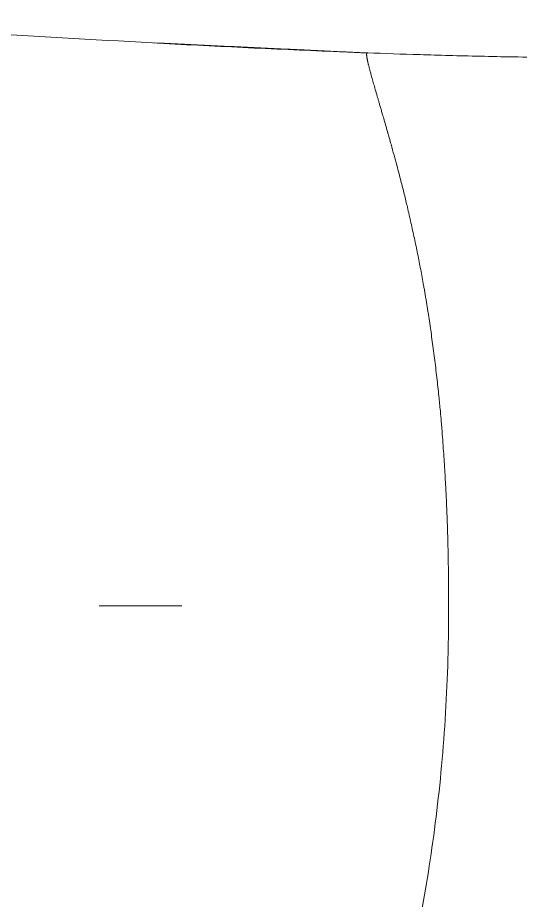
# Model space of a CAD drawing. Extents: x 6453 to 7582, y 0 to 827.
# Drawn here: x 7162.87 to 7178.03, y 208.37 to 235 of the extents above; entities that cross this region are included whole.
import ezdxf

# ---------------------------------------------------------------- set-up
doc = ezdxf.new("R2010")
doc.units = 0
doc.header["$LTSCALE"] = 30
doc.header["$MEASUREMENT"] = 0
doc.linetypes.add('CENTER', pattern=[2, 1.25, -0.25, 0.25, -0.25])
doc.layers.add('1', color=7, linetype='CONTINUOUS')
doc.layers.add('DEF_LAYER_ASSEM_MEMBER', color=7, linetype='CONTINUOUS')

msp = doc.modelspace()

# ---------------------------------------------------------------- linework, layer by layer
at = {"layer": '1', "color": 7, "linetype": 'Continuous', "lineweight": 18}
msp.add_open_spline([(7173.412, 233.941), (7171.595, 234.009), (7169.778, 234.092), (7166.144, 234.282), (7164.327, 234.39), (7160.692, 234.601), (7158.873, 234.706), (7155.232, 234.884), (7153.411, 234.957), (7151.588, 235.002)], degree=3, knots=[0, 0, 0, 0, 0.25, 0.25, 0.5, 0.5, 0.75, 0.75, 1, 1, 1, 1], dxfattribs=at)
for points, degree in [([(7173.414, 233.936), (7166.992, 234.242)], 1), ([(7173.375, 233.938), (7167.002, 234.241)], 1), ([(7173.425, 233.935), (7173.422, 233.938), (7173.417, 233.941), (7173.412, 233.941)], 3), ([(7188.863, 233.728), (7188.347, 233.728), (7187.308, 233.728), (7185.495, 233.733), (7183.401, 233.746), (7181.132, 233.767), (7178.864, 233.798), (7176.771, 233.837), (7174.963, 233.885), (7173.927, 233.921), (7173.412, 233.941)], 3)]:
    msp.add_open_spline(points, degree=degree, dxfattribs=at)
at = {"layer": '1', "color": 7, "linetype": 'Continuous', "lineweight": 13}
for points, knots in [([(7175.863, 217.487), (7175.863, 217.51), (7175.863, 217.555), (7175.863, 217.622), (7175.863, 217.689), (7175.863, 217.756), (7175.862, 217.823), (7175.862, 217.89), (7175.861, 217.957), (7175.861, 218.024), (7175.86, 218.091), (7175.86, 218.158), (7175.859, 218.225), (7175.858, 218.291), (7175.857, 218.358), (7175.856, 218.425), (7175.855, 218.492), (7175.854, 218.559), (7175.853, 218.625), (7175.852, 218.692), (7175.851, 218.759), (7175.849, 218.825), (7175.848, 218.892), (7175.847, 218.958), (7175.845, 219.025), (7175.843, 219.091), (7175.842, 219.158), (7175.84, 219.224), (7175.838, 219.29), (7175.836, 219.356), (7175.834, 219.423), (7175.832, 219.489), (7175.83, 219.555), (7175.828, 219.621), (7175.826, 219.687), (7175.824, 219.752), (7175.821, 219.818), (7175.819, 219.884), (7175.817, 219.949), (7175.814, 220.015), (7175.811, 220.08), (7175.809, 220.146), (7175.806, 220.211), (7175.803, 220.276), (7175.8, 220.341), (7175.798, 220.406), (7175.795, 220.471), (7175.792, 220.536), (7175.788, 220.601), (7175.785, 220.665), (7175.782, 220.73), (7175.779, 220.794), (7175.775, 220.858), (7175.772, 220.922), (7175.764, 221.065), (7175.751, 221.292), (7175.732, 221.605), (7175.71, 221.93), (7175.686, 222.268), (7175.663, 222.563), (7175.639, 222.854), (7175.611, 223.179), (7175.567, 223.624), (7175.52, 224.058), (7175.474, 224.439), (7175.438, 224.731), (7175.4, 225.02), (7175.362, 225.304), (7175.33, 225.539), (7175.303, 225.724), (7175.283, 225.862), (7175.263, 225.998), (7175.242, 226.134), (7175.221, 226.269), (7175.199, 226.402), (7175.177, 226.535), (7175.155, 226.667), (7175.132, 226.797), (7175.089, 227.045), (7175.022, 227.408), (7174.929, 227.882), (7174.83, 228.354), (7174.727, 228.825), (7174.642, 229.197), (7174.575, 229.48), (7174.527, 229.678), (7174.477, 229.88), (7174.424, 230.085), (7174.366, 230.31), (7174.297, 230.569), (7174.215, 230.869), (7174.14, 231.141), (7174.074, 231.378), (7174.019, 231.573), (7173.963, 231.77), (7173.911, 231.949), (7173.865, 232.105), (7173.827, 232.235), (7173.793, 232.351), (7173.763, 232.455), (7173.736, 232.546), (7173.699, 232.675), (7173.654, 232.832), (7173.603, 233.009), (7173.559, 233.163), (7173.522, 233.296), (7173.491, 233.409), (7173.466, 233.506), (7173.45, 233.57), (7173.44, 233.611), (7173.435, 233.634), (7173.43, 233.656), (7173.425, 233.678), (7173.42, 233.699), (7173.416, 233.718), (7173.413, 233.737), (7173.409, 233.755), (7173.406, 233.773), (7173.403, 233.789), (7173.401, 233.805), (7173.399, 233.82), (7173.397, 233.834), (7173.395, 233.847), (7173.394, 233.859), (7173.393, 233.871), (7173.393, 233.881), (7173.392, 233.891), (7173.393, 233.9), (7173.393, 233.908), (7173.394, 233.915), (7173.395, 233.921), (7173.396, 233.927), (7173.398, 233.931), (7173.4, 233.935), (7173.403, 233.937), (7173.406, 233.939), (7173.409, 233.94), (7173.411, 233.941), (7173.412, 233.941)], [0, 0, 0, 0, 0.002548, 0.005095, 0.007642, 0.010189, 0.012735, 0.01528, 0.017825, 0.020369, 0.022912, 0.025455, 0.027997, 0.030538, 0.033078, 0.035617, 0.038156, 0.040694, 0.043231, 0.045766, 0.048301, 0.050835, 0.053368, 0.0559, 0.05843, 0.06096, 0.063488, 0.066015, 0.068541, 0.071066, 0.073589, 0.076111, 0.078631, 0.081149, 0.083666, 0.086181, 0.088694, 0.091205, 0.093714, 0.096221, 0.098726, 0.101229, 0.103729, 0.106227, 0.108723, 0.111216, 0.113707, 0.116195, 0.118681, 0.121164, 0.123644, 0.126121, 0.128596, 0.131067, 0.133536, 0.145133, 0.15727, 0.169937, 0.183127, 0.196827, 0.204692, 0.217608, 0.235456, 0.258052, 0.270161, 0.282202, 0.294191, 0.306143, 0.318075, 0.324018, 0.329948, 0.335868, 0.34178, 0.347685, 0.353585, 0.359483, 0.365378, 0.371272, 0.377165, 0.399065, 0.421627, 0.444924, 0.46905, 0.494079, 0.504834, 0.516053, 0.527739, 0.539896, 0.552532, 0.568971, 0.58859, 0.611476, 0.625295, 0.639879, 0.655234, 0.671366, 0.683604, 0.695041, 0.705665, 0.715468, 0.72444, 0.732577, 0.754156, 0.774683, 0.794134, 0.81249, 0.829734, 0.845849, 0.860826, 0.865569, 0.870317, 0.875069, 0.879826, 0.884587, 0.889353, 0.894123, 0.898897, 0.903676, 0.908458, 0.913245, 0.918036, 0.922832, 0.927631, 0.932435, 0.937242, 0.942053, 0.946866, 0.951683, 0.956502, 0.961323, 0.966146, 0.970971, 0.975798, 0.980629, 0.985464, 0.990303, 0.995148, 1, 1, 1, 1]), ([(7175.863, 217.487), (7175.863, 217.352), (7175.863, 217.216), (7175.863, 216.945), (7175.862, 216.81), (7175.859, 216.401), (7175.855, 216.128), (7175.836, 215.309), (7175.814, 214.766), (7175.753, 213.69), (7175.715, 213.158), (7175.623, 212.107), (7175.57, 211.589), (7175.388, 210.068), (7175.238, 209.1), (7174.913, 207.291), (7174.737, 206.451), (7174.388, 204.928), (7174.215, 204.245), (7173.904, 203.068), (7173.765, 202.574), (7173.601, 201.986), (7173.553, 201.815), (7173.48, 201.543), (7173.452, 201.435), (7173.431, 201.346)], [0, 0, 0, 0, 0.018014, 0.018014, 0.036028, 0.036028, 0.072055, 0.072055, 0.14411, 0.14411, 0.216166, 0.216166, 0.288221, 0.288221, 0.432331, 0.432331, 0.576442, 0.576442, 0.720552, 0.720552, 0.864662, 0.864662, 0.936718, 0.936718, 1, 1, 1, 1])]:
    msp.add_open_spline(points, degree=3, knots=knots, dxfattribs=at)
at = {"layer": 'DEF_LAYER_ASSEM_MEMBER', "color": 1, "linetype": 'CENTER', "lineweight": 5}
msp.add_line((7120.327, 217.263), (7167.817, 217.263), dxfattribs=at)

doc.saveas('drawing.dxf')
